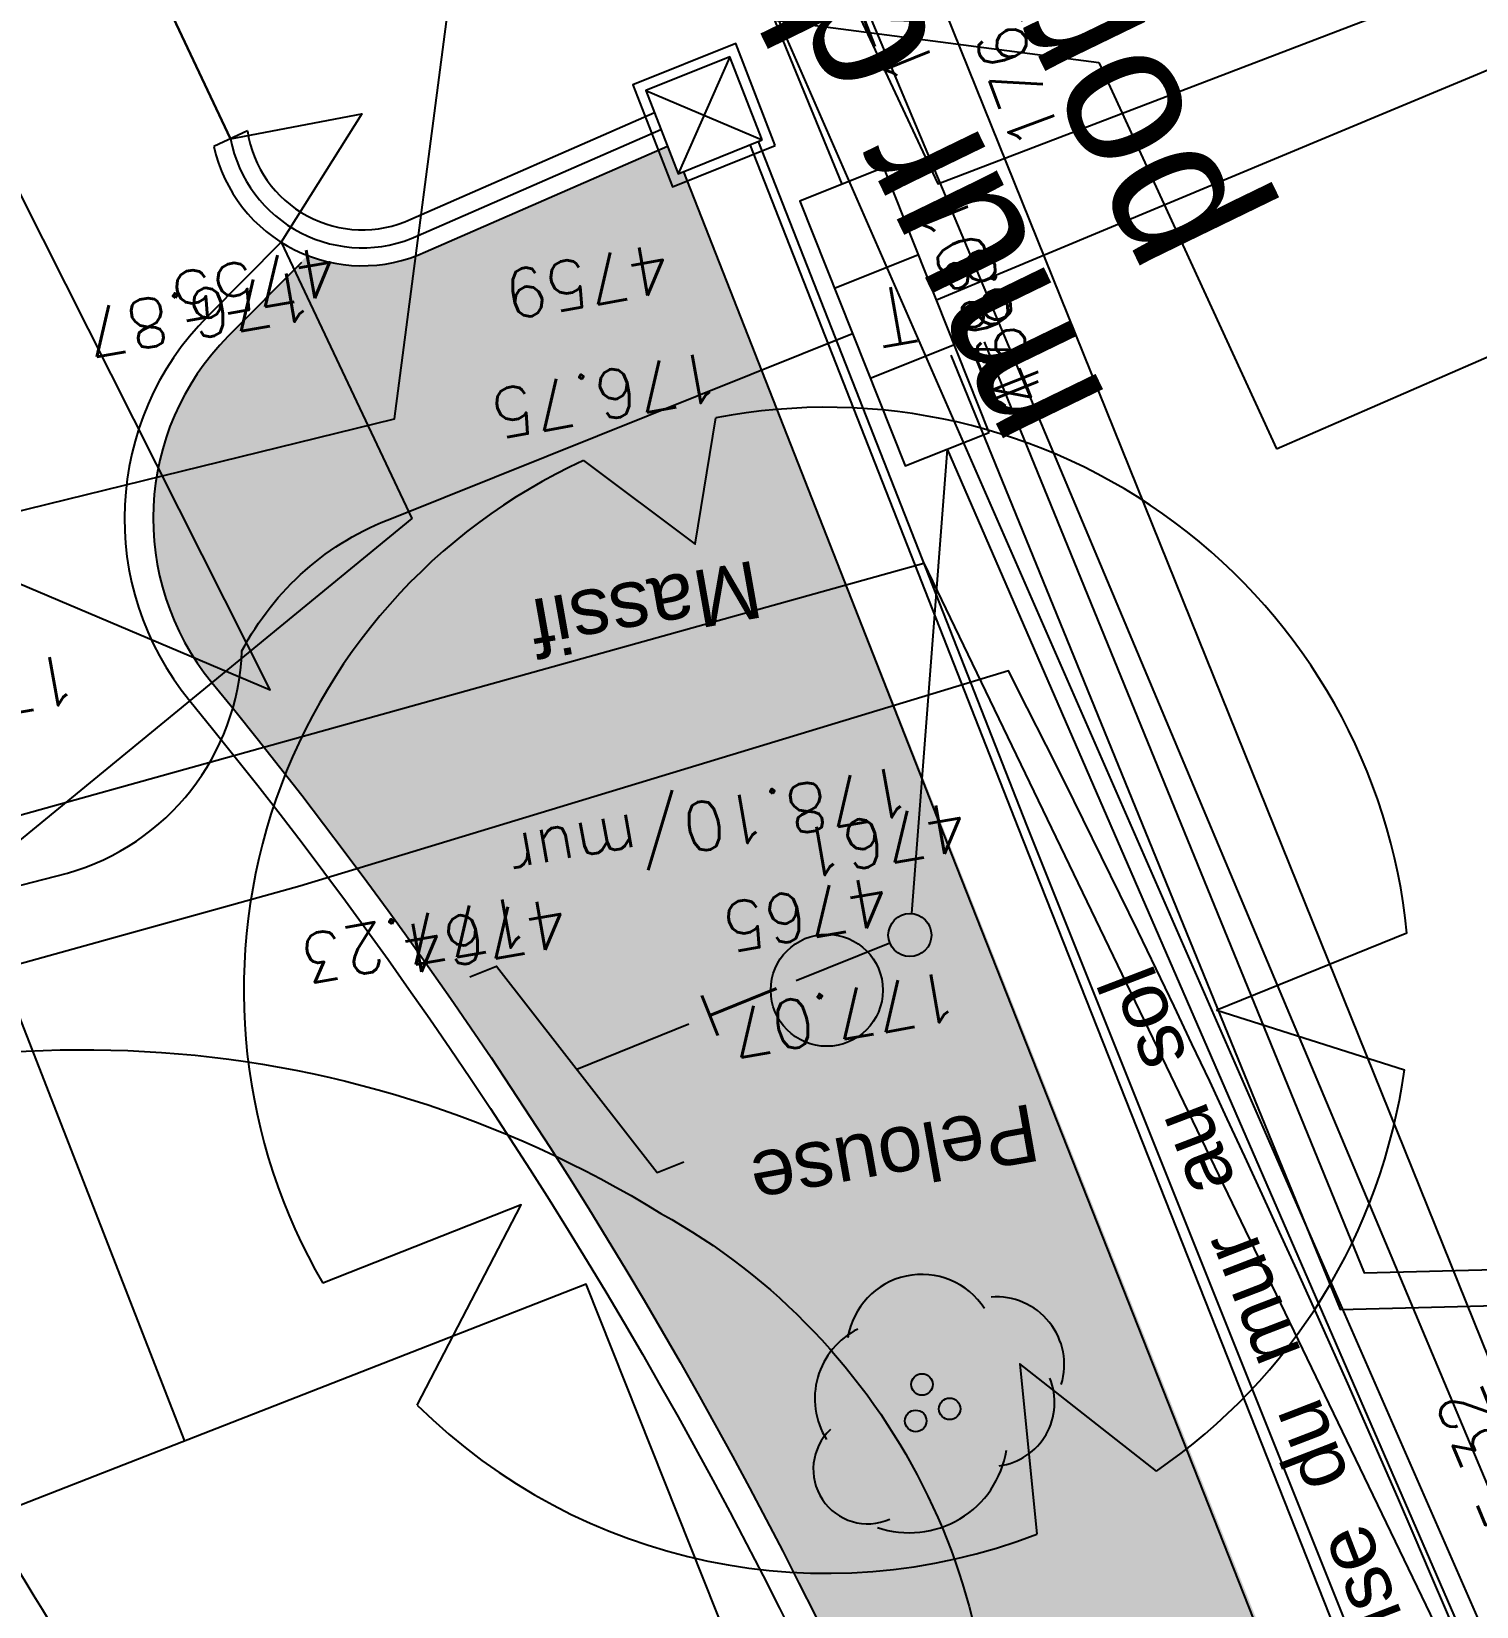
# Model space of a CAD drawing. Extents: x -2313930 to 3286427, y -3858277 to 2572692.
# Drawn here: x 547027 to 557084, y -260684 to -249722 of the extents above; entities that cross this region are included whole.
import ezdxf
from ezdxf.enums import TextEntityAlignment as Align
from ezdxf.lldxf.tags import DXFTag

# ---------------------------------------------------------------- set-up
doc = ezdxf.new("R2010")
doc.units = 0
for name, color, linetype, lineweight in [('_GAZELEC-RESERVATION 2', 132, 'Continuous', 18), ('Fond topo - P', 252, 'Continuous', 50), ('Fond topo - VOI', 252, 'Continuous', 25)]:
    doc.layers.add(name, color=color, linetype=linetype, lineweight=lineweight)
for name, color, linetype in [('CAB_SSL', 252, 'Continuous'), ('EDF_SSL', 252, 'Texte-Electricite'), ('Fond topo - BAT_TXT', 252, 'Continuous'), ('Fond topo - CLO_MUR', 252, 'Continuous'), ('Fond topo - PTT', 252, 'Continuous'), ('Fond topo - PTT_TXT', 252, 'Continuous'), ('Fond topo - VEG_TXT', 252, 'Continuous'), ('Fond topo - VOI_NOM', 252, 'Continuous'), ('Fond topo - Z_500', 252, 'Continuous'), ('GAZ_SSL', 252, 'Texte-GAZ'), ('prlm-VRD', 2, 'Continuous'), ('SA - arbre', 252, 'Continuous'), ('SA - arbuste', 252, 'Continuous'), ('SA - bordure', 252, 'Continuous'), ('SA - bât D', 252, 'Continuous'), ('SA - CAB-réso', 252, 'Continuous'), ('SA - couvre sol', 252, 'Continuous'), ('SA - ECL-réso', 252, 'Eclairage public'), ('SA - EDF-réso', 252, 'Texte-BT'), ('SA - enrobé', 252, 'Continuous'), ('SA - EP-réso', 252, 'EP'), ('SA - GAZ-réso', 252, 'Texte-GAZ'), ('SA - limite revêtement', 252, 'Continuous'), ('SA - PTT-réso', 252, 'Texte-Telecom'), ('TELECOM_SSL', 252, 'Texte-Telecom')]:
    doc.layers.add(name, color=color, linetype=linetype)
for name, color, linetype, plot in [('Fond topo - N', 252, 'Continuous', False), ('Fond topo - NCACHE', 252, 'Continuous', False), ('Fond topo - ZCACHE', 252, 'Continuous', False)]:
    doc.layers.add(name, color=color, linetype=linetype, plot=plot)
doc.styles.add('2000_ARIAL', font='arial.ttf', dxfattribs={"height": 0.400000006})
doc.styles.add('Futura Std Book', font='')
doc.styles.add('Lignes', font='arial.ttf', dxfattribs={"height": 0.35})
doc.styles.add('LignesA', font='arial.ttf', dxfattribs={"height": 0.349999994})
doc.styles.add('SIMPLEX', font='simplex_.ttf', dxfattribs={"height": 1.25})
doc.styles.get('Futura Std Book').set_extended_font_data('Futura Std Book')
tags = doc.linetypes.add('Eclairage public', pattern='A,5,-0.25,["ECL",Lignes,S=1,R=0,X=0,Y=-0.18],-1.25', length=6.5).pattern_tags.tags
tags[15:16] = [DXFTag(74, 4), DXFTag(75, 0), DXFTag(340, '0'), DXFTag(46, 0.0), DXFTag(50, 0.0), DXFTag(44, 0.0), DXFTag(45, 0.0)]
tags[4:5] = [DXFTag(74, 4), DXFTag(75, 0), DXFTag(340, '0'), DXFTag(46, 0.0), DXFTag(50, 0.0), DXFTag(44, 0.0), DXFTag(45, 0.0)]
tags = doc.linetypes.add('EP', pattern='A,5,-0.25,["EP",Lignes,S=1,R=0,X=0,Y=-0.18],-1.25', length=6.5).pattern_tags.tags
tags[15:16] = [DXFTag(74, 4), DXFTag(75, 0), DXFTag(340, '0'), DXFTag(46, 0.0), DXFTag(50, 0.0), DXFTag(44, 0.0), DXFTag(45, 0.0)]
tags[4:5] = [DXFTag(74, 4), DXFTag(75, 0), DXFTag(340, '0'), DXFTag(46, 0.0), DXFTag(50, 0.0), DXFTag(44, 0.0), DXFTag(45, 0.0)]
tags = doc.linetypes.add('L16', pattern=[0.37500001490116125, 0.300000011920929, -0.07500000298023224]).pattern_tags.tags
tags[6:7] = [DXFTag(74, 4), DXFTag(75, 0), DXFTag(340, '0'), DXFTag(46, 0.0), DXFTag(50, 0.0), DXFTag(44, 0.0), DXFTag(45, 0.0)]
tags[4:5] = [DXFTag(74, 4), DXFTag(75, 0), DXFTag(340, '0'), DXFTag(46, 0.0), DXFTag(50, 0.0), DXFTag(44, 0.0), DXFTag(45, 0.0)]
tags = doc.linetypes.add('L8', pattern=[0.22500000894069674, 0.1500000059604645, -0.07500000298023224]).pattern_tags.tags
tags[6:7] = [DXFTag(74, 4), DXFTag(75, 0), DXFTag(340, '0'), DXFTag(46, 0.0), DXFTag(50, 0.0), DXFTag(44, 0.0), DXFTag(45, 0.0)]
tags[4:5] = [DXFTag(74, 4), DXFTag(75, 0), DXFTag(340, '0'), DXFTag(46, 0.0), DXFTag(50, 0.0), DXFTag(44, 0.0), DXFTag(45, 0.0)]
tags = doc.linetypes.add('Texte-BT', pattern='A,5,-0.25,["BT",Lignes,S=1,R=0,X=0,Y=-0.18],-1.25', length=6.5).pattern_tags.tags
tags[15:16] = [DXFTag(74, 4), DXFTag(75, 0), DXFTag(340, '0'), DXFTag(46, 0.0), DXFTag(50, 0.0), DXFTag(44, 0.0), DXFTag(45, 0.0)]
tags[4:5] = [DXFTag(74, 4), DXFTag(75, 0), DXFTag(340, '0'), DXFTag(46, 0.0), DXFTag(50, 0.0), DXFTag(44, 0.0), DXFTag(45, 0.0)]
tags = doc.linetypes.add('Texte-Electricite', pattern='A,5,-0.25,["ELEC",Lignes,S=1,R=0,X=0,Y=-0.18],-1.25', length=6.5).pattern_tags.tags
tags[15:16] = [DXFTag(74, 4), DXFTag(75, 0), DXFTag(340, '0'), DXFTag(46, 0.0), DXFTag(50, 0.0), DXFTag(44, 0.0), DXFTag(45, 0.0)]
tags[4:5] = [DXFTag(74, 4), DXFTag(75, 0), DXFTag(340, '0'), DXFTag(46, 0.0), DXFTag(50, 0.0), DXFTag(44, 0.0), DXFTag(45, 0.0)]
tags = doc.linetypes.add('Texte-GAZ', pattern='A,5,-0.25,["GAZ",Lignes,S=1,R=0,X=0,Y=-0.18],-1.25', length=6.5).pattern_tags.tags
tags[15:16] = [DXFTag(74, 4), DXFTag(75, 0), DXFTag(340, '0'), DXFTag(46, 0.0), DXFTag(50, 0.0), DXFTag(44, 0.0), DXFTag(45, 0.0)]
tags[4:5] = [DXFTag(74, 4), DXFTag(75, 0), DXFTag(340, '0'), DXFTag(46, 0.0), DXFTag(50, 0.0), DXFTag(44, 0.0), DXFTag(45, 0.0)]
tags = doc.linetypes.add('Texte-HT', pattern='A,5,-0.25,["HT",Lignes,S=1,R=0,X=0,Y=-0.18],-1.25', length=6.5).pattern_tags.tags
tags[15:16] = [DXFTag(74, 4), DXFTag(75, 0), DXFTag(340, '0'), DXFTag(46, 0.0), DXFTag(50, 0.0), DXFTag(44, 0.0), DXFTag(45, 0.0)]
tags[4:5] = [DXFTag(74, 4), DXFTag(75, 0), DXFTag(340, '0'), DXFTag(46, 0.0), DXFTag(50, 0.0), DXFTag(44, 0.0), DXFTag(45, 0.0)]
tags = doc.linetypes.add('Texte-Telecom', pattern='A,5,-0.25,["TEL",Lignes,S=1,R=0,X=0,Y=-0.18],-1.25', length=6.5).pattern_tags.tags
tags[15:16] = [DXFTag(74, 4), DXFTag(75, 0), DXFTag(340, '0'), DXFTag(46, 0.0), DXFTag(50, 0.0), DXFTag(44, 0.0), DXFTag(45, 0.0)]
tags[4:5] = [DXFTag(74, 4), DXFTag(75, 0), DXFTag(340, '0'), DXFTag(46, 0.0), DXFTag(50, 0.0), DXFTag(44, 0.0), DXFTag(45, 0.0)]
tags = doc.linetypes.add('Texte-TelecomA', pattern='A,5,-0.25,["TEL",LignesA,S=1,R=0,X=0,Y=-0.18],-1.25', length=6.5).pattern_tags.tags
tags[15:16] = [DXFTag(74, 4), DXFTag(75, 0), DXFTag(340, '0'), DXFTag(46, 0.0), DXFTag(50, 0.0), DXFTag(44, 0.0), DXFTag(45, 0.0)]
tags[4:5] = [DXFTag(74, 4), DXFTag(75, 0), DXFTag(340, '0'), DXFTag(46, 0.0), DXFTag(50, 0.0), DXFTag(44, 0.0), DXFTag(45, 0.0)]
pattern_1 = [(349.2763985886067, (-277130161.1279894, -473864756.7787022), (22.32856350872324, 117.9043497231417), [37.5000005625, -202.5000030375]), (79.27639858860677, (-277130147.3110734, -473864759.3953308), (-235.8086994462835, 44.65712701744649), [15.000000225, -105.000001575]), (79.27639858860677, (-277130138.0997961, -473864761.1397498), (-235.8086994462835, 44.65712701744649), [15.000000225, -105.000001575]), (79.27639858860677, (-277130142.7054347, -473864760.2675403), (-235.8086994462835, 44.65712701744649), [18.75000028125, -101.25000151875]), (112.9664661186067, (-277130151.916716, -473864758.5231205), (-191.1515722884832, 280.4658259369293), [12.00000018, -420.7461593111922]), (45.58633105860677, (-277130133.4941673, -473864762.0119574), (22.32856353476547, 117.9043498154048), [12.00000018, -420.7461593111923]), (45.58633105860677, (-277130124.2828801, -473864763.7563783), (22.32856353476547, 117.9043498154048), [26.00000039, -406.6661590999923]), (112.9664661186067, (-277130161.1279894, -473864756.7787022), (-191.1515722884832, 280.4658259369293), [26.00000039, -406.6661590999922]), (349.2763985886067, (-277130073.3609553, -473864750.4999832), (22.32856350872324, 117.9043497231417), [44.42455106636825, -195.5754525336318]), (349.2763985886067, (-277130085.1249766, -473864728.4255323), (22.32856350872324, 117.9043497231417), [82.81008944215131, -56.09585564143782, 43.07431864611476, -58.01973967029608]), (349.2763985886067, (-277130096.7337571, -473864706.3804808), (22.32856350872324, 117.9043497231417), [119.4799495921992, -46.28746189431191, 29.47870124218051, -44.75389087130835]), (349.2763985886067, (-277130108.4191755, -473864684.3209158), (22.32856350872324, 117.9043497231417), [100.4611429069171, -139.5388606930829]), (349.2763985886067, (-277130104.5097786, -473864665.2146754), (22.32856350872324, 117.9043497231417), [65.56973938354608, -174.4302642164539])]

# ---------------------------------------------------------------- blocks, each defined once
blk = doc.blocks.new('PTOPO')
at = {"layer": 'Fond topo - NCACHE', "style": 'SIMPLEX'}
blk.add_attdef('MAT', text='', height=0.34, dxfattribs=at).set_placement((0.09999999986030161, -0.09999999962747097), align=Align.TOP_LEFT)
at = {"layer": 'Fond topo - ZCACHE', "style": 'SIMPLEX'}
blk.add_attdef('ALT', (0.09999999986030161, 0.09999999962747097), '', height=0.34, dxfattribs=at)
blk = doc.blocks.new('PTT06')
at = {"ltscale": 2}
for p, q in [((-0.17, -0.5), (-0.17, 0.5)), ((0.17, -0.5), (0.17, 0.5))]:
    blk.add_line(p, q, dxfattribs=at)
at = {"ltscale": 2, "flags": 128}
blk.add_lwpolyline([(-0.5, -0.5), (0.5, -0.5), (0.5, 0.5), (-0.5, 0.5)], close=True, dxfattribs=at)
blk = doc.blocks.new('PTT01')
at = {"ltscale": 2}
for p, q in [((0, 1.65831), (0, 2.5)), ((0, 0.15), (0, 0.853597))]:
    blk.add_line(p, q, dxfattribs=at)
at = {"ltscale": 2, "flags": 128}
blk.add_lwpolyline([(0.875, 2.95), (0.875, 2.75), (-0.875, 2.25), (-0.875, 2.05)], dxfattribs=at)
at = {"ltscale": 2}
blk.add_circle((0, 0), 0.15, dxfattribs=at)
at = {"style": 'SIMPLEX'}
blk.add_text('T', height=0.5, dxfattribs=at).set_placement((0.00122, 1.249833), align=Align.MIDDLE_CENTER)
blk = doc.blocks.new('PTT99')
at = {"style": 'SIMPLEX'}
blk.add_text('T', height=0.4, dxfattribs=at).set_placement((0, 0), align=Align.MIDDLE_CENTER)
blk = doc.blocks.new('A$C1F970F0F')
at = {"layer": 'SA - couvre sol'}
h = blk.add_hatch(dxfattribs=at)
h.set_pattern_fill('PELOUSE6', color=256, scale=20.0000003, angle=-10.72360141139323, style=0, pattern_type=2)
h.set_pattern_definition(pattern_1)
edge = h.paths.add_edge_path()
edge.add_line((7646.833733000393, 9004.239187634612), (7477.034909394343, 8929.894142197196))
edge.add_arc((7434.696929002223, 9026.329550800418), 105.3199535518038, 248.6552803840878, 293.7028870098457, ccw=False)
edge.add_line((7396.362750401272, 8928.233764092513), (7340.429076437112, 8871.198932294612))
edge.add_arc((7468.942843810095, 8745.1663500336), 180.0000005438222, 135.5584717013493, 219.3767829141741)
edge.add_arc((4686.176288028108, 6461.26392506193), 3419.999998216231, 12.585048785930383, 39.37678309475541, ccw=False)
edge.add_line((8024.006178657112, 7206.442835890936), (8219.509561664872, 7248.890723525209))
edge.add_arc((8223.753109693258, 7229.346100284074), 19.99999993767855, 12.249983647925774, 102.24998416524511, ccw=False)
edge.add_arc((4686.176201344639, 6461.263923183918), 3640.000084590873, -4.615344787991717, 12.24998357604062, ccw=False)
edge.add_arc((8294.437943437548, 6169.977445866316), 20.00000014751522, -94.6153446132571, -4.615344959063975, ccw=False)
edge.add_line((8292.82862597217, 6150.04229846682), (8093.418862683157, 6166.140179817832))
edge.add_arc((4686.175363890326, 6461.264035144361), 3420.000928369583, -9.235443775684189, -4.9504103777057935, ccw=False)
edge.add_line((8061.843408481891, 5912.381895936595), (8521.34448288443, 5951.967918737956))
edge.add_line((8521.34448288443, 5951.967918737956), (8610.609832601514, 4915.805915142612))
edge.add_line((8610.609832601513, 4915.805915142613), (8112.455023229381, 4872.889881516216))
edge.add_line((8112.455023229382, 4872.889881516216), (8135.919816270769, 4600.518498862564))
edge.add_line((8135.919816270769, 4600.518498862564), (8634.074625419682, 4643.434532436447))
edge.add_line((8634.074625419682, 4643.434532436448), (8744.797991940773, 3358.19512460702))
edge.add_line((8744.797991940773, 3358.195124607019), (8246.754370085053, 3315.288669890853))
edge.add_line((8246.754370085053, 3315.288669890853), (8265.505759157297, 3110.932708469081))
edge.add_line((8265.505759157297, 3110.932708469081), (8762.178919040502, 3156.443199355649))
edge.add_line((8762.178919040503, 3156.443199355648), (8787.07957847176, 2867.404761880945))
edge.add_line((8787.07957847176, 2867.404761880946), (8288.924769134286, 2824.48872843756))
edge.add_line((8288.924769134286, 2824.48872843756), (8303.969088563064, 2649.859355084878))
edge.add_line((8303.969088563066, 2649.859355084878), (8345.097518516532, 2658.459544537745))
edge.add_line((8345.097518516532, 2658.459544537744), (8336.330575091022, 2700.556345111646))
edge.add_line((8336.330575091022, 2700.556345111646), (9020.027266334513, 2842.897281088713))
edge.add_line((9020.027266334513, 2842.897281088713), (8947.20038422563, 3719.594510961972))
edge.add_line((8947.20038422563, 3719.594510961972), (8931.509215578299, 3908.486354448317))
edge.add_line((8931.509215578299, 3908.486354448317), (8875.194980365228, 4578.069331261042))
edge.add_line((8875.194980365228, 4578.069331261042), (8827.905410799856, 5026.715447751275))
edge.add_line((8827.905410799856, 5026.715447751276), (8772.223263227552, 5502.243613790299))
edge.add_arc((1776.092496253554, 4752.857531580154), 7036.151306560315, 6.113889428418106, 17.84258743998169)
edge.add_line((8473.81835812193, 6908.75490576587), (8366.257456928231, 7197.474337847268))
edge.add_line((8366.257456928231, 7197.474337847267), (7657.937547416321, 8986.453584762252))
edge.add_line((7657.937547416321, 8986.453584762254), (7654.260125354509, 8985.031741399463))
edge.add_line((7654.260125354508, 8985.031741399462), (7646.833733000392, 9004.23918763461))
h = blk.add_hatch(dxfattribs=at)
h.set_pattern_fill('PELOUSE6', color=256, scale=20.0000003, angle=-10.72360141139323, style=0, pattern_type=2)
h.set_pattern_definition(pattern_1)
edge = h.paths.add_edge_path()
edge.add_arc((4686.17633280365, 6461.263957909795), 2929.999943103911, 34.48608965995057, 42.89962862937583)
edge.add_arc((6700.681395940306, 8333.233251919955), 179.999999986126, 42.89962847510776, 139.7693510133963)
edge.add_arc((8036.110016895354, 7056.094568132154), 2027.519382076243, 136.5878893291629, 177.4536643126465)
edge.add_line((6010.592568096673, 7146.171807559098), (6018.948373371913, 7145.931843945988))
edge.add_line((6018.948373371913, 7145.931843945988), (6030.66105542983, 6828.889455646445))
edge.add_line((6030.661055429829, 6828.889455646445), (6086.545484387591, 6513.581804602189))
edge.add_line((6086.545484387591, 6513.581804602189), (6198.444306795145, 6127.414684863436))
edge.add_line((6198.444306795145, 6127.414684863435), (6298.474729685709, 5856.208511224729))
edge.add_line((6298.474729685709, 5856.20851122473), (6412.911502342192, 5600.584971789341))
edge.add_line((6412.911502342192, 5600.58497178934), (6430.976089253624, 5561.150698599641))
edge.add_line((6430.976089253624, 5561.150698599641), (6391.541816136887, 5543.086111698089))
edge.add_line((6391.541816136887, 5543.086111698089), (6373.477229225455, 5582.520384887787))
edge.add_line((6373.477229225455, 5582.520384887787), (6385.636062437989, 5588.090268212786))
edge.add_line((6385.636062437989, 5588.090268212785), (6270.263852773479, 5845.803342882811))
edge.add_line((6270.263852773479, 5845.803342882812), (6260.946051039006, 5842.366608122313))
edge.add_line((6260.946051039007, 5842.366608122313), (6247.104147932258, 5879.895286746139))
edge.add_line((6247.104147932258, 5879.895286746139), (6256.486317609877, 5883.355762637208))
edge.add_line((6256.486317609876, 5883.355762637208), (6193.646684101131, 6053.728895531077))
edge.add_line((6193.64668410113, 6053.728895531078), (6224.942961944316, 5457.232163833863))
edge.add_line((6224.942961944316, 5457.232163833862), (6349.299166892059, 5359.882025415485))
edge.add_line((6349.29916689206, 5359.882025415484), (6631.131740746965, 5067.486222945057))
edge.add_line((6631.131740746965, 5067.486222945058), (7007.85703846356, 4662.392471667164))
edge.add_arc((6266.884495562824, 4074.377509715027), 945.9396940674151, 15.593354854106678, 38.434526739372416, ccw=False)
edge.add_line((7178.007696354092, 4328.653772497254), (7183.460765751301, 4267.538145496965))
edge.add_line((7183.460765751301, 4267.538145496964), (7669.186119522447, 4309.38338142006))
edge.add_line((7669.186119522446, 4309.383381420061), (7572.789861443083, 5439.941213907456))
edge.add_line((7572.789861443084, 5439.941213907456), (7073.641136563043, 5396.939554527152))
edge.add_line((7073.641136563043, 5396.939554527152), (7049.790845618051, 5685.959026753412))
edge.add_line((7049.790845618052, 5685.959026753411), (7549.313860756474, 5728.992931432434))
edge.add_arc((8316.594495169884, 5740.649924566463), 767.3691793620403, 180.3057384606458, 180.870405297152, ccw=False)
edge.add_line((7549.236240977923, 5736.555152486859), (7069.119661158346, 5822.525488846271))
edge.add_arc((7072.644821027429, 5842.212368796683), 19.99999985711144, 176.038037171249, 259.8481260634846, ccw=False)
edge.add_arc((8504.663289780396, 5743.031176354228), 1455.448990157917, 169.2799127558144, 176.0380375514712, ccw=False)
edge.add_arc((4686.176394906122, 6461.263910698351), 2429.999890929686, -10.61202557555735, -2.87348500570751)
edge.add_arc((7133.095811341383, 6338.443570199892), 20.00000020604537, 90.1409179801426, 177.126514438636, ccw=False)
edge.add_line((7133.046621735704, 6358.44350999165), (7614.451910480803, 6359.627511750571))
edge.add_arc((4808.667676000008, 6462.331267599114), 2807.663304587354, -2.096335715599202, 3.063663128893586)
edge.add_line((7612.31817326701, 6612.388327016001), (7134.702083077234, 6568.527275144537))
edge.add_arc((7132.873113816116, 6588.443471704308), 20.00000034913729, 182.9755633723495, 275.24694149338035, ccw=False)
edge.add_arc((4686.176253983268, 6461.263919471268), 2430.000032833829, 2.975562460078157, 14.66949649561051)
edge.add_arc((7056.312932851384, 7081.709150914684), 20.00000017546606, 105.4364946998268, 194.6694959608697, ccw=False)
edge.add_line((7050.989529879269, 7100.987672291234), (7513.850932238078, 7228.798181061445))
edge.add_arc((4661.509376136225, 6453.410151785248), 2955.855028348035, 15.2079308550242, 20.10997397197326)
edge.add_line((7437.158970696407, 7469.701584797454), (6987.694531252516, 7301.450674901103))
edge.add_arc((6980.682960577042, 7320.181341844977), 20.00000018748722, 200.5227063343824, 290.522704699226, ccw=False)
edge.add_arc((4686.301945798502, 6461.319648332696), 2429.862781547547, 20.52251332408417, 34.12876932729812)
edge.add_arc((6713.483443369026, 7834.969993664992), 18.89001674430282, 120.96134875829961, 213.2758309628496, ccw=False)
edge.add_line((6703.765290681826, 7851.168457730977), (7101.268859919588, 8120.247909627737))
at = {"layer": 'CAB_SSL', "elevation": 9.999999999999998e-08, "flags": 128}
blk.add_lwpolyline([(6357.382244577097, 13665.38073194157), (7167.913824917828, 10363.14942354549), (8524.013620640386, 7263.625340563319), (9014.566115532376, 5048.241415424802), (9331.65736662798, 4494.516644608388), (9609.924565656824, 1526.374867392593)], dxfattribs=at)
at = {"layer": 'EDF_SSL', "linetype": 'Texte-BT', "elevation": 9.999999999999998e-08, "flags": 128}
blk.add_lwpolyline([(5612.361391073044, 14363.46747980959), (6246.532781220194, 13724.25700317935), (6357.382244577097, 13665.38073194157), (7195.027007582705, 10458.01868437479), (7167.913824917828, 10363.14942354549), (7274.310781860213, 10315.81191209642), (8525.555799840666, 7339.85704681924), (8524.013620640386, 7263.625340563319)], dxfattribs=at)
at = {"layer": 'EDF_SSL', "linetype": 'Texte-HT', "elevation": 9.999999999999998e-08, "flags": 128}
for points in [[(6809.06977133896, 11267.60550528924), (6814.172541232183, 11155.27401633318), (7834.919499993589, 8977.908590905341), (8874.489624257154, 9375.960496808812), (8840.315356218927, 9595.45774645952), (9230.834864727993, 10032.76259653276), (9466.395788519589, 10101.76592570698), (9484.60247705198, 10372.88400549336)], [(7867.261270792585, 8868.104228395692), (8131.697466299865, 8219.97345566019), (8940.495243250536, 8240.690668093965)], [(7844.113743169343, 8858.660078582143), (8115.073774318732, 8194.539442582689), (8941.135403889582, 8215.69886552869)]]:
    blk.add_lwpolyline(points, dxfattribs=at)
at = {"layer": 'Fond topo - CLO_MUR', "ltscale": 2, "flags": 128}
for points in [[(7342.762054097051, 9009.348459506178), (7291.122638589533, 9119.143982819647)], [(7690.384719309452, 9066.492687750166), (7654.280929087405, 8984.977935279381)], [(7631.890836051616, 9042.887144116317), (7712.774812488735, 9008.583479170418)], [(7354.496283254237, 9014.867343258964), (7331.131918394843, 9003.87853317078)], [(8142.006759480114, 7919.151573156228), (7896.9273664281, 8531.756417359402), (7710.14649404737, 9007.52280602679)]]:
    blk.add_lwpolyline(points, dxfattribs=at)
blk.add_lwpolyline([(7721.791496984575, 9004.673704021232), (7694.352118705701, 9075.642264898042), (7622.874151389407, 9046.796919012648), (7650.313529708485, 8975.82835822301)], close=True, dxfattribs=at)
at = {"layer": 'Fond topo - CLO_MUR', "linetype": 'L8', "ltscale": 2, "flags": 128}
blk.add_lwpolyline([(7712.774812488735, 9008.583479170418), (7690.384719309452, 9066.492687750166), (7631.890836051616, 9042.887144116317), (7654.280929087405, 8984.977935279381)], close=True, dxfattribs=at)
at = {"layer": 'Fond topo - CLO_MUR', "ltscale": 2, "flags": 128}
for points in [[(7354.496283254237, 9014.867343258964, 0.4991163228071407), (7468.343097331242, 8953.394260149975), (7637.80950670253, 9027.579233590672)], [(7331.131918394843, 9003.87853317078, 0.4768351130088113), (7478.562375065139, 8930.5773551107), (7646.833733000393, 9004.239187634612)], [(7704.479360740801, 9004.725410312763), (7890.729045339652, 8530.312057839654), (8115.455379568418, 7961.560565646816), (8412.913018683557, 7215.462729028824), (8521.066426186046, 6925.152866816355, -0.05126087498175574), (8821.93887091529, 5507.568869198057, 0.004928567174635756), (8877.50638213524, 5033.019703958378, -0.01070257213543329), (8925.020301420172, 4582.245141237843), (8981.335464558413, 3912.651155894359), (9069.429617869233, 2852.165001627135)], [(7657.937547416321, 8986.453584762254), (7844.207263381278, 8511.989208482148), (8068.98201355978, 7943.115181745586), (8366.257456928231, 7197.474337847267), (8473.81835812193, 6908.75490576587, -0.05122082305910179), (8772.22326322755, 5502.243613790299, 0.004928567095368873), (8827.905410799856, 5026.715447751276, -0.01070257210499887), (8875.194977716645, 4578.06936294775), (8931.509215578299, 3908.486354448317), (9020.027266334513, 2842.897281088713)]]:
    blk.add_lwpolyline(points, format="xyb", dxfattribs=at)
at = {"layer": 'Fond topo - CLO_MUR', "linetype": 'L16', "ltscale": 2, "flags": 128}
blk.add_lwpolyline([(7342.762054097051, 9009.348459506178, 0.4864016188804045), (7473.455989092387, 8941.987231715357), (7642.321619897558, 9015.909210793485)], format="xyb", dxfattribs=at)
at = {"layer": 'Fond topo - VOI', "ltscale": 2, "flags": 128}
for points in [[(5639.884015980822, 14282.76898646135), (6179.074060184528, 13730.4134533185, -0.005078430071305425), (6343.1483697738, 13545.11763264016, -0.01498965990198168), (6396.182976463164, 13480.14751606638, -0.008052881892180013), (6924.298623853121, 12768.62846445145, -0.02502080065405084), (7078.852120834868, 12528.76074308369, -0.01315237506544015), (7305.49723599993, 12109.95947007773, -0.01622344874307645), (7469.001968976629, 11760.20271195122, -0.0002441829907726637), (7504.611965031092, 11676.9913265394, -2.386900651964397e-05), (7868.449045659429, 10825.54154632405, -0.0004607339102045271), (8056.526262906224, 10384.2208908691, -0.0002713929879899899), (8374.720241644169, 9634.540919018482), (8900.918350322725, 8327.998671989055), (9181.050253584182, 7639.776394233361), (9227.846231822321, 7515.619963970066, -0.01912067303515585), (9430.073626438107, 6877.215983667462, -0.01912067306015491), (9582.936642438128, 6225.227902062202, -0.006135088442580186), (9621.373155263293, 6013.751243740732, -0.006135088374511259), (9654.60896875709, 5801.395117808072), (9743.87632691115, 5167.316416374032), (9926.38109093471, 3640.55347439608), (10105.54692394565, 2112.741898849393), (10117.19406944453, 2013.422494900099)], [(7448.450433764484, 9217.432711513125), (7539.169354248895, 9254.021201034155, -0.411890888850125), (7824.22231697097, 9137.887069298855), (8287.770111103759, 7988.350156011345), (8696.41221682632, 6949.435703785932, -0.009319693279761941), (8789.439244110767, 6627.154401508205, -0.01707772057230449), (8830.86356864756, 6448.808012521618, -0.000554527928286707), (8873.68187850096, 6229.667676407851, -0.0005180132443277144), (8919.015206144883, 5994.98200582825, -0.00859422759592498), (8952.762000990348, 5801.39796927215, -0.004910682200987315), (9002.649081868538, 5461.150324703362, -0.001414814898365252), (9039.816559474872, 5201.623733881948, -0.003197382407561027), (9055.202987608423, 5086.637645854155, -5.007487638658802e-05), (9076.914827375647, 4915.954698811935, -2.710702401842055e-05), (9116.97421439334, 4600.645434950908, -0.003004064802647913), (9148.450255532847, 4340.281352213291, -0.001786606044778537), (9197.178037105623, 3902.011113522749), (9362.085816023537, 2037.254320594023), (9378.303941611852, 1858.888859066608)]]:
    blk.add_lwpolyline(points, format="xyb", dxfattribs=at)
at = {"layer": 'GAZ_SSL', "linetype": 'Texte-GAZ', "elevation": 9.999999999999998e-08, "flags": 128}
blk.add_lwpolyline([(-10544.31541955609, 4849.463266287231), (-2844.361894995576, 6215.21841119217), (-619.059840477988, 6565.404650589751), (-558.7307695276991, 6580.824982418972), (-429.4804532838041, 7139.21704900553), (-208.0795472043819, 8868.909145672174), (360.6838398219811, 9157.908141542406), (425.0188701159018, 9327.634198507636), (4535.248673246207, 11485.07622468802), (4713.322312771974, 11477.46920417039), (5559.734467376861, 11914.17321717021), (6091.203610633145, 12178.61605624058), (6292.964946063797, 12126.43026770143), (6627.254129528154, 11179.86214373141), (7472.768662736402, 9124.4680223983), (7947.08689338462, 9062.48922912452), (8070.821797205262, 8793.497098507169), (8796.806101210752, 9110.108422938276), (9553.586430744355, 9252.290517349746)], dxfattribs=at)
at = {"layer": 'SA - arbre', "ltscale": 3.900000095367432, "elevation": 9.999999999999998e-08, "flags": 128}
for points in [[(7588.325136828858, 8785.416821219538), (7666.139319703208, 8727.228737311101), (7680.63301184212, 8815.084050965983)], [(8161.551619718539, 8456.428025509538), (8029.109333540934, 8402.870974821526), (8159.717717222104, 8361.456268526557)], [(7472.664358126015, 8127.986804225196), (7545.138631635506, 8267.308143736504), (7406.953364684889, 8212.79947758533)], [(7987.117680826242, 8082.020449746004), (7892.096464958952, 8156.756377610696), (7903.95733825041, 8038.225998308002)]]:
    blk.add_lwpolyline(points, dxfattribs=at)
at = {"layer": 'SA - arbre', "ltscale": 3.900000095367432}
blk.add_circle((7757.743036016922, 8416.722113839649), 38.99999999999999, dxfattribs=at)
for start, end in [(5.615758544138957, 100.9551486135385), (114.6790985122949, 210.1704842050026), (304.4232597303638, 352.1717179394186), (225.3651125949154, 291.1217116398345)]:
    blk.add_arc((7757.743036016922, 8416.722113839649), 405.7559995999999, start, end, dxfattribs=at)
at = {"layer": 'SA - arbuste'}
for centre in [(7823.998029720199, 8142.372665128825), (7819.654769782052, 8117.012895332656), (7843.291006677309, 8125.398173180354)]:
    blk.add_circle(centre, 7.5, dxfattribs=at)
at = {"layer": 'SA - arbuste', "ltscale": 0.800000011920929}
for centre, radius, start, end in [((7823.858157829966, 8166.867073152271), 52.09335999999999, 32.90494451793248, 171.1222226947237), ((7875.865694549022, 8156.152523630593), 47.1596, 342.9842597590838, 94.63470455183064), ((7803.361866778284, 8132.559221586259), 53.97568, 116.3248625983236, 211.8320556568809), ((7871.699214198787, 8129.898736324338), 44.59584, 277.883133562608, 22.28760147896251), ((7786.257759243182, 8083.326253020666), 37.90984, 133.2696686351559, 293.7521365895177), ((7815.296766861822, 8107.56274582706), 68.40896, 251.0377365793105, 350.7437827194919)]:
    blk.add_arc(centre, radius, start, end, dxfattribs=at)
at = {"layer": 'SA - bordure', "elevation": 9.999999999999998e-08, "flags": 128}
for points in [[(7377.912303133283, 8937.40151477274), (7326.935044620447, 8885.998822022075, 0.3845585408183712), (7314.344701010286, 8618.282882064921, -0.1189188540116698), (8008.762250838065, 7182.667072578358), (8223.753109561545, 7229.346100214229, -0.07372200130540935), (8294.437943580353, 6169.977445744485), (8075.151323516688, 6187.679939009729, -0.02205204452703436), (8037.882685746923, 5890.243598312279), (8503.13493187769, 5930.325084689469), (8588.966998930831, 4934.01546626738), (8090.812189541371, 4891.099432549477), (8117.710265218964, 4578.875665201762), (8615.865074373425, 4621.791698679806), (8723.15515827564, 3376.404675635948), (8225.000348897962, 3333.488642105389), (8247.416687791472, 3089.191408542678), (8743.978728049058, 3134.691717514314), (8765.436744783749, 2885.614312914206), (8267.281935446275, 2842.698279470821), (8284.250231979246, 2645.736029715545)], [(7392.113082992906, 8923.318267660961), (7341.13582448007, 8871.915574910294, 0.3845585402556451), (7329.804515241603, 8630.971228842569, -0.1174364388792178), (8024.006177272055, 7206.44283558451), (8219.509561664872, 7248.890723525209, -0.414213566390127), (8243.29773292261, 7233.589648125115, -0.07372200136814289), (8314.373090861136, 6168.368128277893, -0.4142135693190591), (8292.82862597217, 6150.04229846682), (8093.418862683158, 6166.140179817832, -0.01869916432319161), (8061.843408481891, 5912.381895936595), (8521.34448288443, 5951.967918737956), (8610.609832601513, 4915.805915142613), (8112.455023229382, 4872.889881516216), (8135.919816270769, 4600.518498862564), (8634.074625419682, 4643.434532436448), (8744.797991940773, 3358.195124607019), (8246.754370085053, 3315.288669890853), (8265.505759157297, 3110.932708469081), (8762.178919040503, 3156.443199355648), (8787.07957847176, 2867.404761880946), (8288.924769134286, 2824.48872843756), (8304.176424340489, 2647.452670983562)]]:
    blk.add_lwpolyline(points, format="xyb", dxfattribs=at)
at = {"layer": 'SA - CAB-réso', "elevation": 9.999999999999998e-08, "flags": 128}
blk.add_lwpolyline([(9014.566115532376, 5048.241415424802), (8935.120619844252, 5117.710327440671, 0.09087497859259484), (7884.217388677309, 8639.080483669284), (7390.957962306487, 8489.118687360493), (6744.657857395806, 8309.685335149781), (5510.16022878775, 8004.412141119001, -0.2977231239250334), (5322.276951186663, 8053.934497477404), (4664.375473358868, 8848.007762671477), (4607.934646767239, 8916.130654775085, -0.05564552141704502), (4601.847878495041, 8925.4066386004, -0.366069999527649), (4649.300719062125, 9125.990703585443, -0.04315299786015206), (4656.642997819594, 9130.496374459515), (5002.349724613518, 9303.567502575448)], format="xyb", dxfattribs=at)
at = {"layer": 'SA - ECL-réso', "ltscale": 0.75, "elevation": 9.999999999999998e-08, "flags": 128}
blk.add_lwpolyline([(6079.62296544096, 7441.030052417758, -0.3688612105616934), (6913.385655810405, 8301.411355391892, -0.2546205328853831), (7642.34312649104, 8261.403504809092, -0.3073365536668565), (7868.785195376819, 7813.239566180241), (7870.647024769974, 7808.418928214736, -0.2495718796976199), (8349.543965804514, 6710.082718887611), (8349.52215911393, 6706.768986087925, -0.2136977009206384), (8597.694043863183, 5436.308932903066, -0.1946918286475566), (8695.712197281699, 4241.317790546431, -0.1897251175918905), (8808.86411701403, 3013.531902418893)], format="xyb", dxfattribs=at)
at = {"layer": 'SA - EDF-réso', "ltscale": 0.75, "flags": 128}
blk.add_lwpolyline([(5046.041507878794, 9213.655717316133), (4705.842430657141, 9043.341883282965, 0.3265561905725837), (4689.011295135912, 8974.949602441502), (4724.158320367117, 8932.527881266633), (5390.903404342826, 8127.79024660607, 0.3397143820577853), (5481.62072387948, 8100.372783806983), (6689.813242292834, 8397.587277643175), (7825.402460721983, 8713.943948785622), (7825.402460875883, 8713.943948472113)], format="xyb", dxfattribs=at)
blk.add_lwpolyline([(7825.402460875883, 8713.943948472113), (8524.013620640386, 7263.625340563319)], dxfattribs=at)
at = {"layer": 'SA - enrobé'}
blk.add_lwpolyline([(5616.481459360119, 8872.084400317204), (5900.497056554697, 8590.419456090678), (6360.210637578124, 9053.969607238887), (7370.412407968218, 8625.864014690866), (6911.799090041725, 9536.10230415287), (7010.70128525668, 9585.742926046769), (7020.781452921752, 9564.310513012775), (7026.744363143154, 9567.115009892732), (7262.580432867897, 9105.719912583041), (7291.122638515357, 9119.14398292848), (7342.762054097051, 9009.348459506178), (7434.067245025048, 9026.616541510186), (7377.912303133283, 8937.40151477274), (7468.942843266607, 8745.166350041736), (4686.176285657987, 6461.263924183753)], dxfattribs=at)
at = {"layer": 'SA - EP-réso', "ltscale": 0.75, "elevation": 9.999999999999998e-08, "flags": 128}
blk.add_lwpolyline([(7310.936242876101, 8103.014920706337), (7116.474907619288, 8601.472452942773)], dxfattribs=at)
at = {"layer": 'SA - EP-réso', "linetype": 'ByBlock', "elevation": 9.999999999999998e-08, "flags": 128}
blk.add_lwpolyline([(7613.636938190242, 6503.523661195764), (8181.174002113625, 6727.512981746641), (7590.375013237002, 8212.166070602638), (7031.497472177602, 7993.86377077918)], close=True, dxfattribs=at)
at = {"layer": 'SA - GAZ-réso', "ltscale": 0.75, "elevation": 9.999999999999998e-08, "flags": 128}
blk.add_lwpolyline([(3937.753347925169, 7064.93969893315), (6099.762754711684, 8481.140260751581), (7456.981142001667, 8814.392517415643), (7497.083307229105, 9121.29084679752)], dxfattribs=at)
at = {"layer": 'SA - limite revêtement', "elevation": 9.999999999999998e-08, "flags": 128}
blk.add_lwpolyline([(7129.18299569923, 8114.811087045062, -0.05927682933817924), (7448.94962701597, 7495.470609850445)], format="xyb", dxfattribs=at)
at = {"layer": 'SA - PTT-réso', "ltscale": 0.75, "flags": 128}
blk.add_lwpolyline([(5024.732854121656, 9258.85757003701), (4679.02612732773, 9085.786441921076, 0.3660700020447789), (4646.436661017153, 8948.030144574235), (5360.694660402774, 8085.93574160302, 0.2969984209989454), (5496.125569404907, 8052.450295171806), (7229.35082296638, 8498.247780616877, 0.3250922358221628), (7350.71844574773, 8652.91698662518, -0.1846671562784535), (7456.02052386487, 8745.633429343034), (7775.56419515513, 8873.871529833821)], format="xyb", dxfattribs=at)
at = {"layer": 'TELECOM_SSL', "linetype": 'Texte-TelecomA', "elevation": 9.999999999999998e-08, "flags": 128}
for points in [[(6761.986182915441, 11427.50842761463), (7768.150159567226, 8977.676859386074)], [(7841.511953198064, 8793.364340337244), (7816.720730475737, 8470.111135371433)]]:
    blk.add_lwpolyline(points, dxfattribs=at)
at = {"layer": 'TELECOM_SSL', "elevation": 9.999999999999998e-08, "flags": 128}
blk.add_lwpolyline([(7834.097917615708, 8897.16966979366), (8591.584874209662, 9213.451563021194)], dxfattribs=at)
blk.add_lwpolyline([(7841.511953198064, 8793.364340337244), (8208.726810858305, 7948.138615803483, -0.007040721839240258), (8397.077587162134, 7497.343837052334, -0.01093800396313773), (8508.52177737553, 7201.1019869791), (8665.003715774183, 6754.430979074621, -0.009313423122362415), (8673.643489578326, 6728.12715241504, -0.00874564846797897), (8710.551565770427, 6600.372952181415, -0.007519788914209596), (8748.430480995641, 6451.225653744532, -0.01144280291912039), (8802.19412141527, 6199.953696448178, -0.00837354707933268), (8861.638415546287, 5856.041691182468, -0.004535955738617154), (8929.506733873515, 5392.364504128472, -0.006587350438406998), (8969.250711234705, 5071.114902617336, -0.0006097294357551743), (8969.269962299762, 5070.938494237345), (8971.972351438188, 5045.89159855967), (9021.632488844032, 4574.264768469398, -0.003712241898370726), (9056.161354816471, 4220.717228063221, -0.002424751281234154), (9102.265154999788, 3680.146032422821), (9197.801856917396, 2869.258965941449), (9302.23992624581, 1719.285857485394)], format="xyb", dxfattribs=at)
at = {"layer": 'Fond topo - P', "ltscale": 2}
ref = blk.add_blockref('PTOPO', (7820.982039562261, 9139.611503583967), dxfattribs=dict(at, xscale=99.99999999999997, yscale=99.99999999999997, zscale=99.99999999999997, rotation=110.1929371341837))
ref.add_attrib('MAT', '4695', dxfattribs={"layer": 'Fond topo - N', "color": 0, "ltscale": 2, "height": 33.99999999999999, "rotation": 110.1929371062915, "style": 'SIMPLEX'}).set_placement((7826.915570279649, 9152.448684593886), align=Align.TOP_LEFT)
ref.add_attrib('ALT', '176.01', (7921.609570962559, 9010.498301492062), dxfattribs={"layer": 'Fond topo - Z_500', "color": 0, "ltscale": 2, "height": 33.99999999999999, "rotation": 110.1929371062915, "style": 'SIMPLEX'})
ref = blk.add_blockref('PTOPO', (7810.575636921369, 9131.06447703742), dxfattribs=dict(at, xscale=99.99999999999999, yscale=99.99999999999999, zscale=99.99999999999999, rotation=111.8599585178824))
ref.add_attrib('MAT', '4696', dxfattribs={"layer": 'Fond topo - N', "color": 0, "ltscale": 2, "height": 33.99999999999999, "rotation": 111.859958477548, "style": 'SIMPLEX'}).set_placement((7816.13321108814, 9144.068836689721), align=Align.TOP_LEFT)
ref.add_attrib('ALT', '176.11', (7835.303086915555, 9055.221325036542), dxfattribs={"layer": 'Fond topo - Z_500', "color": 0, "ltscale": 2, "height": 33.99999999999999, "rotation": 111.859958477548, "style": 'SIMPLEX'})
ref = blk.add_blockref('PTOPO', (7874.775162111688, 8803.942693073632), dxfattribs=dict(at, xscale=99.99999999999999, yscale=99.99999999999999, zscale=99.99999999999999, rotation=111.9461058705128))
ref.add_attrib('MAT', '4688', dxfattribs={"layer": 'Fond topo - N', "color": 0, "ltscale": 2, "height": 33.99999999999999, "rotation": 111.9461058314191, "style": 'SIMPLEX'}).set_placement((7880.313177313509, 8816.95539416464), align=Align.TOP_LEFT)
ref.add_attrib('ALT', '176.01', (7910.825992741134, 8825.634050162753), dxfattribs={"layer": 'Fond topo - Z_500', "color": 0, "ltscale": 2, "height": 33.99999999999999, "rotation": 111.9461058314191, "style": 'SIMPLEX'})
ref = blk.add_blockref('PTOPO', (7431.616741114964, 8893.61786208238), dxfattribs=dict(at, xscale=99.99999999999994, yscale=99.99999999999994, zscale=99.99999999999994, rotation=190.0656205306617))
ref.add_attrib('MAT', '4755', dxfattribs={"layer": 'Fond topo - N', "color": 0, "ltscale": 2, "height": 33.99999999999999, "rotation": 190.0656204987762, "style": 'SIMPLEX'}).set_placement((7420.02289930594, 8901.716184828405), align=Align.TOP_LEFT)
ref.add_attrib('ALT', '176.87', (7397.240776576955, 8918.340851087789), dxfattribs={"layer": 'Fond topo - Z_500', "color": 0, "ltscale": 2, "height": 33.99999999999999, "rotation": 190.0656204987762, "style": 'SIMPLEX'})
ref = blk.add_blockref('PTOPO', (7663.312599739455, 8895.41274399053), dxfattribs=dict(at, xscale=99.99999999999994, yscale=99.99999999999994, zscale=99.99999999999994, rotation=190.0656205306617))
ref.add_attrib('MAT', '4759', dxfattribs={"layer": 'Fond topo - N', "color": 0, "ltscale": 2, "height": 33.99999999999999, "rotation": 190.0656204987762, "style": 'SIMPLEX'}).set_placement((7651.718757907555, 8903.511066740888), align=Align.TOP_LEFT)
ref.add_attrib('ALT', '176.75', (7679.903031136441, 8861.837096207959), dxfattribs={"layer": 'Fond topo - Z_500', "color": 0, "ltscale": 2, "height": 33.99999999999999, "rotation": 190.0656204987762, "style": 'SIMPLEX'})
ref = blk.add_blockref('PTOPO', (7104.984149900894, 8640.294858547431), dxfattribs=dict(at, xscale=99.99999999999994, yscale=99.99999999999994, zscale=99.99999999999994, rotation=190.0656205306617))
ref.add_attrib('MAT', '4754', dxfattribs={"layer": 'Fond topo - N', "color": 0, "ltscale": 2, "height": 33.99999999999999, "rotation": 190.0656204987762, "style": 'SIMPLEX'}).set_placement((7093.390308091871, 8648.393181293457), align=Align.TOP_LEFT)
ref.add_attrib('ALT', '177.24', (7232.648563931339, 8651.35731402357), dxfattribs={"layer": 'Fond topo - Z_500', "color": 0, "ltscale": 2, "height": 33.99999999999999, "rotation": 190.0656204987762, "style": 'SIMPLEX'})
ref = blk.add_blockref('PTOPO', (7869.885634259582, 8506.974625808054), dxfattribs=dict(at, xscale=99.99999999999999, yscale=99.99999999999999, zscale=99.99999999999999, rotation=190.0656205306616))
ref.add_attrib('MAT', '4761', dxfattribs={"layer": 'Fond topo - N', "color": 0, "ltscale": 2, "height": 33.99999999999999, "rotation": 190.0656204987762, "style": 'SIMPLEX'}).set_placement((7858.291792427683, 8515.072948558414), align=Align.TOP_LEFT)
ref.add_attrib('ALT', '178.10/mur', (7812.868090178994, 8573.402768962165), dxfattribs={"layer": 'Fond topo - Z_500', "color": 0, "ltscale": 2, "height": 33.99999999999999, "rotation": 190.0656204987762, "style": 'SIMPLEX'})
ref = blk.add_blockref('PTOPO', (7815.573705429138, 8455.15505532394), dxfattribs=dict(at, xscale=99.99999999999994, yscale=99.99999999999994, zscale=99.99999999999994, rotation=190.0656205306617))
ref.add_attrib('MAT', '4765', dxfattribs={"layer": 'Fond topo - N', "color": 0, "ltscale": 2, "height": 33.99999999999999, "rotation": 190.0656204987762, "style": 'SIMPLEX'}).set_placement((7803.979863585456, 8463.253377886953), align=Align.TOP_LEFT)
ref.add_attrib('ALT', '177.07', (7845.912027783475, 8430.587767032594), dxfattribs={"layer": 'Fond topo - Z_500', "color": 0, "ltscale": 2, "height": 33.99999999999999, "rotation": 190.0656204987762, "style": 'SIMPLEX'})
ref = blk.add_blockref('PTOPO', (7592.022393303836, 8440.090060377372), dxfattribs=dict(at, xscale=99.99999999999994, yscale=99.99999999999994, zscale=99.99999999999994, rotation=190.0656205306617))
ref.add_attrib('MAT', '4764', dxfattribs={"layer": 'Fond topo - N', "color": 0, "ltscale": 2, "height": 33.99999999999999, "rotation": 190.0656204987762, "style": 'SIMPLEX'}).set_placement((7580.428551471937, 8448.18838312773), align=Align.TOP_LEFT)
ref.add_attrib('ALT', '177.23', (7547.610265836736, 8482.674257060447), dxfattribs={"layer": 'Fond topo - Z_500', "color": 0, "ltscale": 2, "height": 33.99999999999999, "rotation": 190.0656204987762, "style": 'SIMPLEX'})
ref = blk.add_blockref('PTOPO', (8268.863417417555, 7979.505409612295), dxfattribs=dict(at, xscale=99.99999999999999, yscale=99.99999999999999, zscale=99.99999999999999, rotation=112.2576847477068))
ref.add_attrib('MAT', '4684', dxfattribs={"layer": 'Fond topo - N', "color": 0, "ltscale": 2, "height": 33.99999999999999, "rotation": 112.2576847329948, "style": 'SIMPLEX'}).set_placement((8274.330587062326, 7992.548034125082), align=Align.TOP_LEFT)
ref.add_attrib('ALT', '175.32', (8272.507518346369, 7996.651674375459), dxfattribs={"layer": 'Fond topo - Z_500', "color": 0, "ltscale": 2, "height": 33.99999999999999, "rotation": 112.2576847329948, "style": 'SIMPLEX'})
at = {"layer": 'Fond topo - PTT', "ltscale": 2, "xscale": 198.3760503003827, "yscale": 62.99999999999999, "zscale": 99.99999999999997, "rotation": 111.7040076428238}
blk.add_blockref('PTT06', (7804.831056382645, 8885.52059986166), dxfattribs=at)
at = {"layer": 'Fond topo - PTT', "linetype": 'L8', "ltscale": 2, "xscale": 99.99999999999999, "yscale": 99.99999999999999, "zscale": 99.99999999999999, "rotation": 111.950300176275}
blk.add_blockref('PTT01', (7815.573705429138, 8455.15505532394), dxfattribs=at)
at = {"layer": 'Fond topo - PTT_TXT', "ltscale": 2, "xscale": 99.99999999999999, "yscale": 99.99999999999999, "zscale": 99.99999999999999, "rotation": 190.0656205306816}
blk.add_blockref('PTT99', (7805.489896590839, 8886.295037543321), dxfattribs=at)
at = {"layer": 'Fond topo - BAT_TXT', "style": '2000_ARIAL'}
blk.add_text('emprise  du  mur  au  sol', height=39.99999999999999, rotation=111.0179334522681, dxfattribs=at).set_placement((8204.217498828904, 7862.867059424134))
at = {"layer": 'Fond topo - VEG_TXT', "style": '2000_ARIAL'}
for s, p in [('Massif', (7708.048878713692, 8716.139627391889)), ('Pelouse', (7900.887431621009, 8337.990309641355))]:
    blk.add_text(s, height=39.99999999999999, rotation=190.0656205035111, dxfattribs=at).set_placement(p)
at = {"layer": 'Fond topo - VOI_NOM', "style": '2000_ARIAL'}
blk.add_text('Quai  Jean-Jacques  Rousseau', height=79.99999999999999, rotation=111.7072693997734, dxfattribs=at).set_placement((8791.478202961996, 7889.459122899199))
at = {"layer": 'SA - bât D', "style": 'Futura Std Book'}
for s, p in [("mur d'enceinte ouest, portail et", (7954.092633364427, 8826.709360125104)), ('portillon existants conservés', (8049.14637471074, 8947.170195027975))]:
    blk.add_text(s, height=101.0101997, rotation=115.9052560743141, dxfattribs=at).set_placement(p)

msp = doc.modelspace()

# ---------------------------------------------------------------- linework, layer by layer
at = {"layer": '_GAZELEC-RESERVATION 2'}
msp.add_circle((486248.4803309143, -227485.9628347494), 2800178.148749841, dxfattribs=at)

# ---------------------------------------------------------------- block references
at = {"layer": 'prlm-VRD', "xscale": 10, "yscale": 10, "zscale": 10}
msp.add_blockref('A$C1F970F0F', (474984.297679401, -340562.691042779), dxfattribs=at)

doc.saveas('drawing.dxf')
